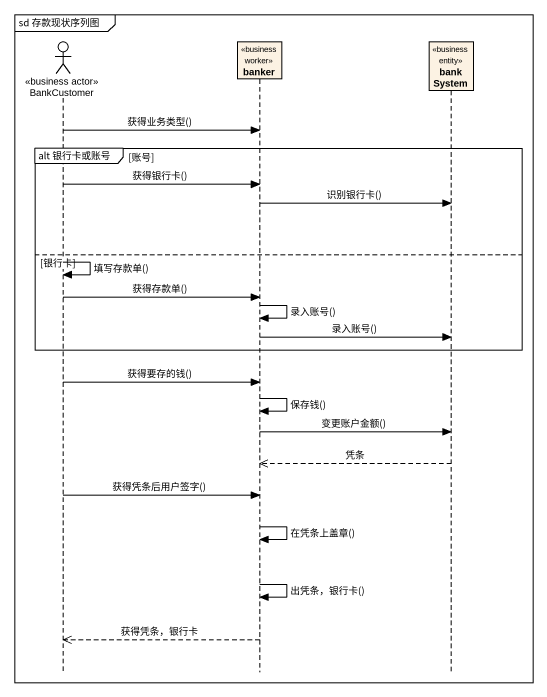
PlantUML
@startuml
mainframe sd 存款现状序列图
hide footbox
actor BankCustomer <<business actor>>
participant banker <<business worker>>
participant bankSystem <<business entity>>

BankCustomer -> banker : 获得业务类型()
group alt 银行卡或账号 [账号]
  BankCustomer -> banker : 获得银行卡()
  banker -> bankSystem : 识别银行卡()
else 银行卡
  BankCustomer -> BankCustomer : 填写存款单()
  BankCustomer -> banker : 获得存款单()
  banker -> banker : 录入账号()
  banker -> bankSystem : 录入账号()
end
BankCustomer -> banker : 获得要存的钱()
banker -> banker : 保存钱()
banker -> bankSystem : 变更账户金额()
bankSystem -->> banker : 凭条
BankCustomer -> banker : 获得凭条后用户签字()
banker -> banker : 在凭条上盖章()
banker -> banker : 出凭条，银行卡()
banker -->> BankCustomer : 获得凭条，银行卡
@enduml
